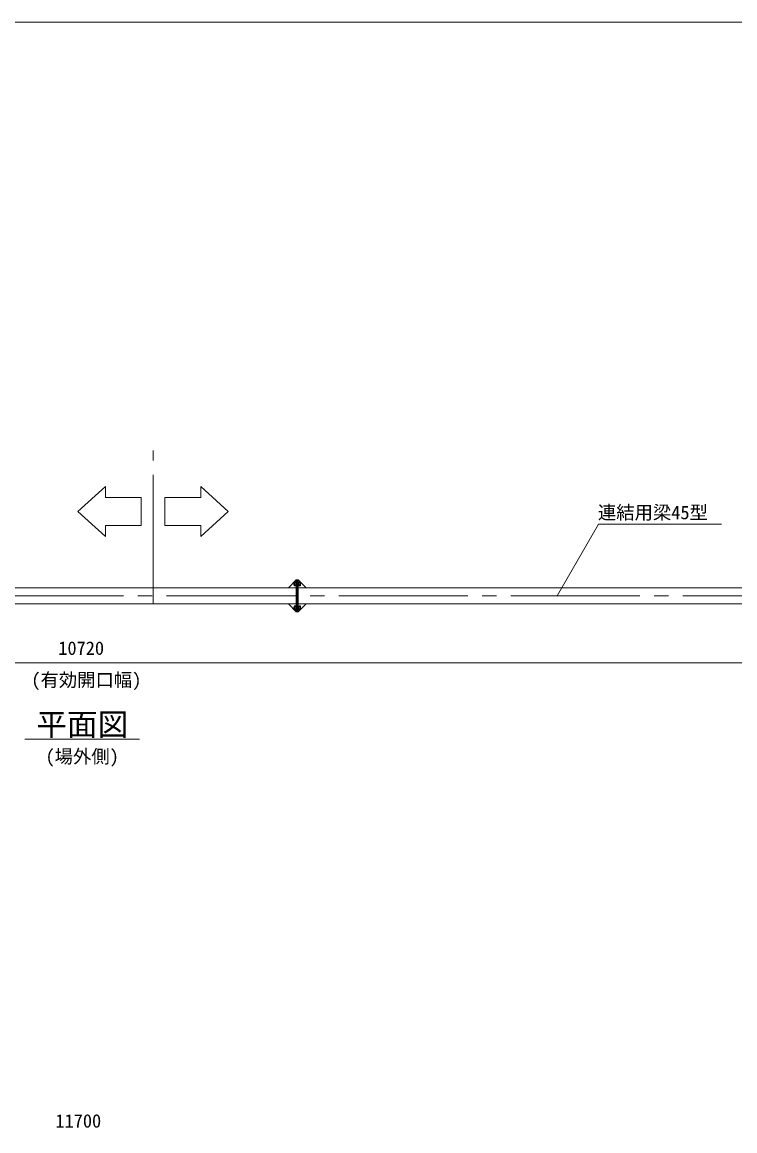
# Model space of a CAD drawing. Units: millimetres, scale not verified. Extents: x -20976 to 3174, y -17325 to 17325.
# Drawn here: x -13313 to -8840, y -7632 to -675 of the extents above; entities that cross this region are included whole.
import ezdxf
from ezdxf.enums import TextEntityAlignment as Align

# ---------------------------------------------------------------- set-up
doc = ezdxf.new("R2010")
doc.units = ezdxf.units.MM
doc.header["$LTSCALE"] = 90
doc.linetypes.add('CHAIN2', pattern=[12, 9, -1, 1, -1])
for name, color, linetype, lineweight in [('0-6_ﾎﾞﾙﾄ類', 2, 'Continuous', 18), ('0-A_図面枠', 7, 'Continuous', 18), ('0-B_寸法', 3, 'Continuous', 18), ('1-3_中間梁27', 7, 'Continuous', 18), ('1-4_通芯', 1, 'CHAIN2', 18), ('1-9_文字', 7, 'Continuous', 18), ('1-B_連結用梁45', 7, 'Continuous', 18)]:
    doc.layers.add(name, color=color, linetype=linetype, lineweight=lineweight)
doc.styles.add('ＭＳ ゴシック', font='')
doc.styles.get('ＭＳ ゴシック').set_extended_font_data('MS Gothic')

msp = doc.modelspace()

# ---------------------------------------------------------------- linework, layer by layer
at = {"layer": '0-6_ﾎﾞﾙﾄ類'}
for p, q in [((-11604.94, -4193), (-11606.94, -4195)), ((-11606.94, -4205), (-11606.94, -4195)), ((-11604.94, -4207), (-11606.94, -4205)), ((-11603.54, -4194.2), (-11606.14, -4194.2)), ((-11603.54, -4205.8), (-11606.14, -4205.8)), ((-11604.94, -4207), (-11604.94, -4193)), ((-11603.54, -4193), (-11604.94, -4193)), ((-11603.54, -4207), (-11604.94, -4207)), ((-11603.54, -4189.5), (-11601.92, -4187.88)), ((-11603.54, -4210.5), (-11603.54, -4189.5)), ((-11603.54, -4210.5), (-11601.92, -4212.13)), ((-11601.92, -4193.94), (-11594.54, -4193.94)), ((-11601.92, -4206.06), (-11594.54, -4206.06)), ((-11574.94, -4199.19), (-11577.94, -4200)), ((-11574.94, -4200), (-11577.94, -4200.8)), ((-11567.57, -4193.94), (-11574.94, -4193.94)), ((-11567.57, -4206.06), (-11574.94, -4206.06)), ((-11565.94, -4189.5), (-11567.57, -4187.88)), ((-11565.94, -4210.5), (-11567.57, -4212.13)), ((-11565.94, -4210.5), (-11565.94, -4189.5)), ((-11604.94, -4343), (-11606.94, -4345)), ((-11606.94, -4355), (-11606.94, -4345)), ((-11604.94, -4357), (-11606.94, -4355)), ((-11603.54, -4344.2), (-11606.14, -4344.2)), ((-11603.54, -4355.8), (-11606.14, -4355.8)), ((-11604.94, -4357), (-11604.94, -4343)), ((-11603.54, -4343), (-11604.94, -4343)), ((-11603.54, -4357), (-11604.94, -4357)), ((-11603.54, -4339.5), (-11601.92, -4337.87)), ((-11603.54, -4360.5), (-11603.54, -4339.5)), ((-11603.54, -4360.5), (-11601.92, -4362.12)), ((-11601.92, -4343.94), (-11594.54, -4343.94)), ((-11601.92, -4356.06), (-11594.54, -4356.06)), ((-11574.94, -4349.2), (-11577.94, -4350)), ((-11574.94, -4350), (-11577.94, -4350.81)), ((-11567.57, -4343.94), (-11574.94, -4343.94)), ((-11567.57, -4356.06), (-11574.94, -4356.06)), ((-11565.94, -4339.5), (-11567.57, -4337.87)), ((-11565.94, -4360.5), (-11567.57, -4362.12)), ((-11565.94, -4360.5), (-11565.94, -4339.5))]:
    msp.add_line(p, q, dxfattribs=at)
for points in [[(-11601.92, -4187.88), (-11594.54, -4187.88), (-11594.54, -4212.13), (-11601.92, -4212.13)], [(-11567.57, -4187.88), (-11574.94, -4187.88), (-11574.94, -4212.13), (-11567.57, -4212.13)], [(-11601.92, -4337.87), (-11594.54, -4337.87), (-11594.54, -4362.12), (-11601.92, -4362.12)], [(-11567.57, -4337.87), (-11574.94, -4337.87), (-11574.94, -4362.12), (-11567.57, -4362.12)]]:
    msp.add_lwpolyline(points, dxfattribs=at)
for points in [[(-11594.54, -4211), (-11594.54, -4189), (-11592.24, -4189), (-11592.24, -4211)], [(-11577.94, -4189), (-11577.94, -4211), (-11580.24, -4211), (-11580.24, -4189)], [(-11577.94, -4188.65), (-11577.94, -4211.35), (-11574.94, -4211.35), (-11574.94, -4188.65)], [(-11594.54, -4361), (-11594.54, -4339), (-11592.24, -4339), (-11592.24, -4361)], [(-11577.94, -4339), (-11577.94, -4361), (-11580.24, -4361), (-11580.24, -4339)], [(-11577.94, -4338.65), (-11577.94, -4361.35), (-11574.94, -4361.35), (-11574.94, -4338.65)]]:
    msp.add_lwpolyline(points, close=True, dxfattribs=at)
for centre, radius, start, end in [((-11591.41, -4200), 12.12, 150, 210), ((-11598.89, -4190.9), 4.28, 135, 225), ((-11598.89, -4209.09), 4.28, 135, 225), ((-11570.6, -4190.9), 4.28, 315, 45), ((-11578.07, -4200), 12.12, 330, 30), ((-11570.6, -4209.09), 4.28, 315, 45), ((-11591.41, -4350), 12.12, 150, 210), ((-11598.89, -4340.91), 4.28, 135, 225), ((-11598.89, -4359.1), 4.28, 135, 225), ((-11570.6, -4340.91), 4.28, 315, 45), ((-11578.07, -4350), 12.12, 330, 30), ((-11570.6, -4359.1), 4.28, 315, 45)]:
    msp.add_arc(centre, radius, start, end, dxfattribs=at)
at = {"layer": '0-A_図面枠'}
msp.add_lwpolyline([(-20976.24, -675), (3173.76, -675), (3173.76, -17325), (-20976.24, -17325)], close=True, dxfattribs=at)
at = {"layer": '0-B_寸法'}
msp.add_line((-7624.24, -4695), (-18212.24, -4695), dxfattribs=at)
at = {"layer": '1-3_中間梁27'}
for points in [[(-14280.24, -4325), (-11592.24, -4325), (-11592.24, -4225), (-14280.24, -4225)], [(-11592.24, -4225), (-11642.24, -4225), (-11592.24, -4175)], [(-11592.24, -4375), (-11592.24, -4175), (-11586.24, -4175), (-11586.24, -4375)], [(-11592.24, -4325), (-11642.24, -4325), (-11592.24, -4375)]]:
    msp.add_lwpolyline(points, close=True, dxfattribs=at)
at = {"layer": '1-4_通芯'}
for p, q in [((-12491.24, -4325), (-12491.24, -3362.11)), ((-18886.24, -4275), (-5545.24, -4275))]:
    msp.add_line(p, q, dxfattribs=at)
at = {"layer": '1-9_文字'}
for p, q in [((-9954.78, -4275), (-9695.45, -3825.82)), ((-9695.45, -3825.82), (-9695.02, -3825.82)), ((-9695.02, -3825.82), (-8923.71, -3825.82)), ((-13296.24, -5175), (-12576.24, -5175))]:
    msp.add_line(p, q, dxfattribs=at)
for points in [[(-12963.03, -3745.24), (-12789.74, -3588.32), (-12789.74, -3657.8), (-12565.77, -3657.8), (-12565.77, -3833.02), (-12789.74, -3833.02), (-12789.74, -3902.49)], [(-12019.45, -3745.24), (-12192.74, -3588.32), (-12192.74, -3657.8), (-12416.72, -3657.8), (-12416.72, -3833.02), (-12192.74, -3833.02), (-12192.74, -3902.49)]]:
    msp.add_lwpolyline(points, close=True, dxfattribs=at)
at = {"layer": '1-B_連結用梁45'}
for points in [[(-11586.24, -4175), (-11586.24, -4375), (-11580.24, -4375), (-11580.24, -4175)], [(-11580.24, -4225), (-11530.24, -4225), (-11580.24, -4175)], [(-11580.24, -4325), (-6986.24, -4325), (-6986.24, -4225), (-11580.24, -4225)], [(-11580.24, -4325), (-11530.24, -4325), (-11580.24, -4375)]]:
    msp.add_lwpolyline(points, close=True, dxfattribs=at)

# ---------------------------------------------------------------- texts
at = {"layer": '0-B_寸法', "style": 'ＭＳ ゴシック'}
for s, p in [('10720', (-13086.48, -4670.52)), ('(有効開口幅)', (-13255.84, -4869.72)), ('11700', (-13104.48, -7636.92))]:
    msp.add_text(s, height=84.46, dxfattribs=at).set_placement(p, align=Align.BOTTOM_LEFT)
at = {"layer": '1-9_文字', "style": 'ＭＳ ゴシック'}
for s, height, p in [('連結用梁45型', 84.46, (-9699.44, -3819.34)), ('平面図', 140.8, (-13224.24, -5194.2)), ('(場外側)', 84.46, (-13166.64, -5349.72))]:
    msp.add_text(s, height=height, dxfattribs=at).set_placement(p, align=Align.BOTTOM_LEFT)

doc.saveas('drawing.dxf')
